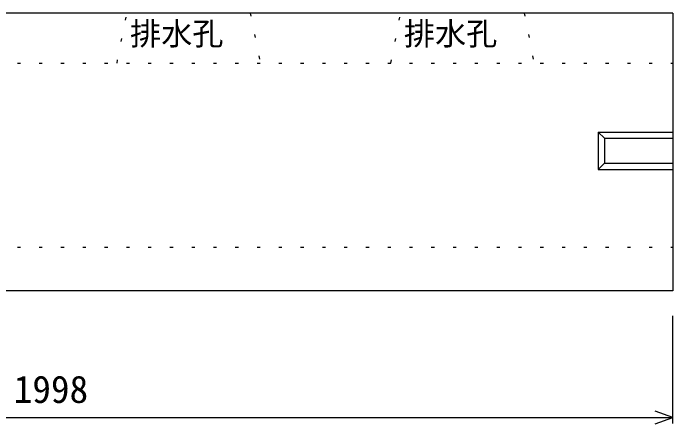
# Model space of a CAD drawing. Units: millimetres, scale not verified. Extents: x -8390 to 25210, y 0 to 11880.
# Drawn here: x -3773 to -2713, y 9141 to 9800 of the extents above; entities that cross this region are included whole.
import ezdxf
from ezdxf.enums import TextEntityAlignment as Align

# ---------------------------------------------------------------- set-up
doc = ezdxf.new("R2010")
doc.units = ezdxf.units.MM
doc.header["$LTSCALE"] = 20
doc.linetypes.add('DOTTED', pattern=[1.75, 0.25, -1.5])
for name, color, linetype, lineweight in [('DIM', 7, 'Continuous', 25), ('OUTLINE', 3, 'Continuous', 25), ('OUTLINE2', 4, 'DOTTED', 25)]:
    doc.layers.add(name, color=color, linetype=linetype, lineweight=lineweight)
doc.styles.add('ＭＳ ゴシック', font='')
doc.styles.get('ＭＳ ゴシック').set_extended_font_data('MS Gothic')

msp = doc.modelspace()

# ---------------------------------------------------------------- linework, layer by layer
at = {"layer": 'DIM'}
for p, q in [((-2713.21, 9141.19), (-2713.21, 9314.48)), ((-2713.21, 9151.19), (-2741.4, 9161.45)), ((-4711.21, 9151.19), (-2713.21, 9151.19)), ((-2741.4, 9140.93), (-2713.21, 9151.19))]:
    msp.add_line(p, q, dxfattribs=at)
at = {"layer": 'OUTLINE'}
for p, q in [((-2713.21, 9800.48), (-4711.21, 9800.48)), ((-2713.21, 9800.48), (-2713.21, 9354.48)), ((-2833.21, 9609.48), (-2823.21, 9599.48)), ((-2833.21, 9609.48), (-2713.21, 9609.48)), ((-2833.21, 9609.48), (-2833.21, 9549.48)), ((-2823.21, 9599.48), (-2823.21, 9559.48)), ((-2823.21, 9599.48), (-2713.21, 9599.48)), ((-2833.21, 9549.48), (-2823.21, 9559.48)), ((-2823.21, 9559.48), (-2713.21, 9559.48)), ((-2833.21, 9549.48), (-2713.21, 9549.48)), ((-2713.21, 9354.48), (-4711.21, 9354.48))]:
    msp.add_line(p, q, dxfattribs=at)
at = {"layer": 'OUTLINE2'}
for p, q in [((-3606.21, 9720.48), (-3590.42, 9800.48)), ((-3392, 9800.48), (-3376.21, 9720.48)), ((-3166.21, 9720.48), (-3150.42, 9800.48)), ((-2952, 9800.48), (-2936.21, 9720.48)), ((-4711.21, 9720.48), (-2713.21, 9720.48)), ((-4711.21, 9424.48), (-2713.21, 9424.48))]:
    msp.add_line(p, q, dxfattribs=at)

# ---------------------------------------------------------------- texts
at = {"layer": 'DIM', "style": 'ＭＳ ゴシック'}
for s, height, p in [('排水孔', 36.66, (-3585.24, 9738.29)), ('排水孔', 36.66, (-3145.24, 9738.29)), ('1998', 43.99, (-3772.21, 9161.19))]:
    msp.add_text(s, height=height, dxfattribs=at).set_placement(p, align=Align.BOTTOM_LEFT)

doc.saveas('drawing.dxf')
